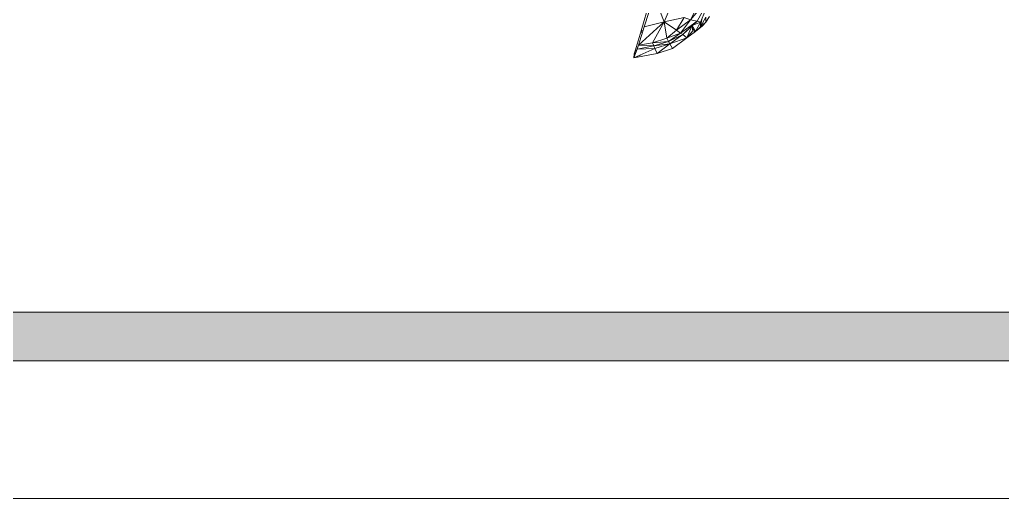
# Model space of a CAD drawing. Header units: inches. Extents: x -4254 to -1719, y 9514 to 12654.
# Drawn here: x -2021.5 to -1961.1, y 12375.1 to 12404.5 of the extents above; entities that cross this region are included whole.
import ezdxf

# ---------------------------------------------------------------- set-up
doc = ezdxf.new("R2010")
doc.units = ezdxf.units.IN
doc.header["$MEASUREMENT"] = 0
for name, color, linetype, lineweight in [('0-1', 7, 'Continuous', 5), ('0-2', 7, 'Continuous', 9), ('A-GENM', 5, 'Continuous', 9), ('C-PRKG-1', 55, 'Continuous', 9), ('C-PRKG-2', 7, 'Continuous', 9), ('C-TOPO', 7, 'Continuous', 9)]:
    doc.layers.add(name, color=color, linetype=linetype, lineweight=lineweight)

# ---------------------------------------------------------------- blocks, each defined once
blk = doc.blocks.new('Parking_Stall_Multiple2 - street parking-1355854-FLOOR PLAN - ROOF')
at = {"layer": 'C-PRKG-1'}
h = blk.add_hatch(color=256, dxfattribs=at)
h.paths.add_polyline_path([(0, -1723.835), (0, -1892.676), (3, -1892.676), (3, -1683), (1.5, -1681.5), (0.037, -1682.963), (0, -1680), (0, -1706.024)], flags=0)
h.paths.add_polyline_path([(3, -1680), (61.5, -1681.5), (78.259, -1681.07), (78.259, -1680)], flags=0)
at = {"layer": 'C-PRKG-2'}
for p, q in [((0, -1680), (0, -1892.676)), ((3, -1892.676), (3, -1683))]:
    blk.add_line(p, q, dxfattribs=at)
blk = doc.blocks.new('Land_Rover_Evoque_-_SUV_Car_Vehicle_Automobile_13067 - Land Rover EVOQUE_dwg-V3-FLOOR PLAN - ROOF')
at = {"layer": 'A-GENM'}
for p, q in [((0.9488, 0.8484), (0.9914, 0.8246)), ((0.9488, 0.8484), (0.9895, 0.8141)), ((0.9488, 0.8484), (0.9934, 0.83)), ((0.9458, 0.8369), (0.9895, 0.8141)), ((0.9845, 0.8439), (0.9934, 0.8381)), ((0.9855, 0.8385), (0.9934, 0.8381)), ((0.9855, 0.8385), (1.0002, 0.83)), ((0.989, 0.8322), (1.0002, 0.83)), ((0.9934, 0.83), (0.9896, 0.8321)), ((0.9914, 0.8246), (0.9934, 0.83)), ((0.9934, 0.8381), (0.9987, 0.833)), ((0.9934, 0.8381), (1.0002, 0.83)), ((1.0002, 0.83), (0.9934, 0.83)), ((0.9979, 0.8178), (0.9934, 0.83)), ((1.0076, 0.822), (0.9934, 0.83)), ((0.9967, 0.83), (0.9952, 0.831)), ((0.9987, 0.833), (1.0002, 0.83)), ((1.0076, 0.822), (0.9987, 0.833)), ((0.9987, 0.833), (1.0002, 0.83)), ((1.0076, 0.822), (1.0002, 0.83)), ((0.9861, 0.8043), (0.9895, 0.8141)), ((0.9914, 0.8246), (0.9895, 0.8141)), ((1.0106, 0.7985), (0.9895, 0.8141)), ((1.0057, 0.7922), (0.9895, 0.8141)), ((0.9914, 0.8246), (1.0125, 0.8025)), ((0.9914, 0.8246), (1.0106, 0.7985)), ((0.9983, 0.8168), (1.0125, 0.8025)), ((0.9987, 0.817), (1.0076, 0.822)), ((0.9988, 0.8169), (1.0066, 0.8178)), ((0.9992, 0.8164), (1.0174, 0.8086)), ((1.0039, 0.82), (1.0057, 0.8177)), ((1.0066, 0.8178), (1.0076, 0.822)), ((1.0066, 0.8178), (1.0174, 0.8086)), ((1.0076, 0.822), (1.0174, 0.8086)), ((0.9929, 0.7733), (0.9861, 0.8043)), ((1.0057, 0.7922), (0.9861, 0.8043)), ((1.0106, 0.7985), (1.0057, 0.7922)), ((1.0106, 0.7985), (1.0125, 0.8025)), ((1.0184, 0.7771), (1.0106, 0.7985)), ((1.0233, 0.78), (1.0106, 0.7985)), ((1.0125, 0.8025), (1.0174, 0.8086)), ((1.0233, 0.78), (1.0125, 0.8025)), ((1.0125, 0.8025), (1.0272, 0.782)), ((1.0174, 0.8086), (1.0341, 0.786)), ((1.0174, 0.8086), (1.0272, 0.782)), ((0.9493, 0.7912), (0.9929, 0.7733)), ((0.9929, 0.7733), (1.0057, 0.7922)), ((1.0184, 0.7771), (1.0057, 0.7922)), ((1.0272, 0.782), (1.0341, 0.786)), ((1.0341, 0.786), (1.0419, 0.7623)), ((0.9527, 0.7573), (0.9929, 0.7733)), ((0.9929, 0.7733), (1.0184, 0.7771)), ((0.9929, 0.7733), (1.0003, 0.7421)), ((0.9929, 0.7733), (1.0292, 0.7329)), ((0.9929, 0.7733), (1.0253, 0.7551)), ((1.0184, 0.7771), (1.0233, 0.78)), ((1.0184, 0.7771), (1.0253, 0.7551)), ((1.0233, 0.78), (1.0272, 0.782)), ((1.0233, 0.78), (1.0302, 0.7573)), ((1.0233, 0.78), (1.0253, 0.7551)), ((1.0272, 0.782), (1.0419, 0.7623)), ((1.0272, 0.782), (1.0341, 0.7588)), ((1.0272, 0.782), (1.0302, 0.7573)), ((0.9527, 0.7573), (1.0003, 0.7421)), ((1.0302, 0.7573), (1.0253, 0.7551)), ((1.0292, 0.7329), (1.0253, 0.7551)), ((1.0292, 0.7329), (1.0302, 0.7573)), ((1.0341, 0.7588), (1.0302, 0.7573)), ((1.0302, 0.7573), (1.0351, 0.7309)), ((1.0419, 0.7623), (1.0341, 0.7588)), ((1.0341, 0.7588), (1.0351, 0.7309)), ((1.0341, 0.7588), (1.0488, 0.7259)), ((1.0419, 0.7623), (1.0488, 0.7259)), ((1.0065, 0.7372), (0.9618, 0.7503)), ((1.0003, 0.7421), (1.0292, 0.7329)), ((1.0065, 0.7372), (1.0063, 0.7401)), ((1.0065, 0.7372), (1.0111, 0.7386)), ((1.0379, 0.7281), (1.0065, 0.7372)), ((1.0488, 0.7259), (1.044, 0.7371)), ((1.0292, 0.7329), (1.036, 0.7305)), ((1.0292, 0.7329), (1.0351, 0.7309)), ((1.0351, 0.7309), (1.0488, 0.7259)), ((1.0488, 0.7259), (1.036, 0.7305)), ((1.0379, 0.7281), (1.0376, 0.7299)), ((1.0428, 0.7266), (1.0379, 0.7281)), ((1.0428, 0.7266), (1.0422, 0.7283)), ((1.0428, 0.7266), (1.0427, 0.7281)), ((1.0488, 0.7259), (1.0428, 0.7266))]:
    blk.add_line(p, q, dxfattribs=at)
blk = doc.blocks.new('Land_Rover_Evoque_-_SUV_Car_Vehicle_Automobile_13067 - Land_Rover_Evoque_-_SUV_Car_Vehicle_Automobile_13067-V4-FLOOR PLAN - ROOF')
at = {"xscale": 39.40029010366786, "yscale": 39.40029010366786, "zscale": 39.40029010366786, "rotation": 180}
blk.add_blockref('Land_Rover_Evoque_-_SUV_Car_Vehicle_Automobile_13067 - Land Rover EVOQUE_dwg-V3-FLOOR PLAN - ROOF', (-0.026, 10.27), dxfattribs=at)
blk = doc.blocks.new('CTR  - Topography_rvt-1-FLOOR PLAN - ROOF')
at = {"layer": 'C-TOPO'}
for p, q in [((-1964.69, 12375.069), (-2099.002, 12375.069)), ((-2099.002, 12375.069), (-1964.69, 12375.069)), ((-1910.904, 12375.069), (-1964.69, 12375.069)), ((-1964.69, 12375.069), (-1910.904, 12375.069))]:
    blk.add_line(p, q, dxfattribs=at)
at = {"layer": '0-2'}
for name, p, rotation in [('Parking_Stall_Multiple2 - street parking-1355854-FLOOR PLAN - ROOF', (-3803.581, 12383.536), 89.99999999999908), ('Land_Rover_Evoque_-_SUV_Car_Vehicle_Automobile_13067 - Land_Rover_Evoque_-_SUV_Car_Vehicle_Automobile_13067-V4-FLOOR PLAN - ROOF', (-2002.081, 12443.536), 89.99999999999953)]:
    blk.add_blockref(name, p, dxfattribs=dict(at, rotation=rotation))

msp = doc.modelspace()

# ---------------------------------------------------------------- block references
at = {"layer": '0-1'}
msp.add_blockref('CTR  - Topography_rvt-1-FLOOR PLAN - ROOF', (0, 0), dxfattribs=at)

doc.saveas('drawing.dxf')
